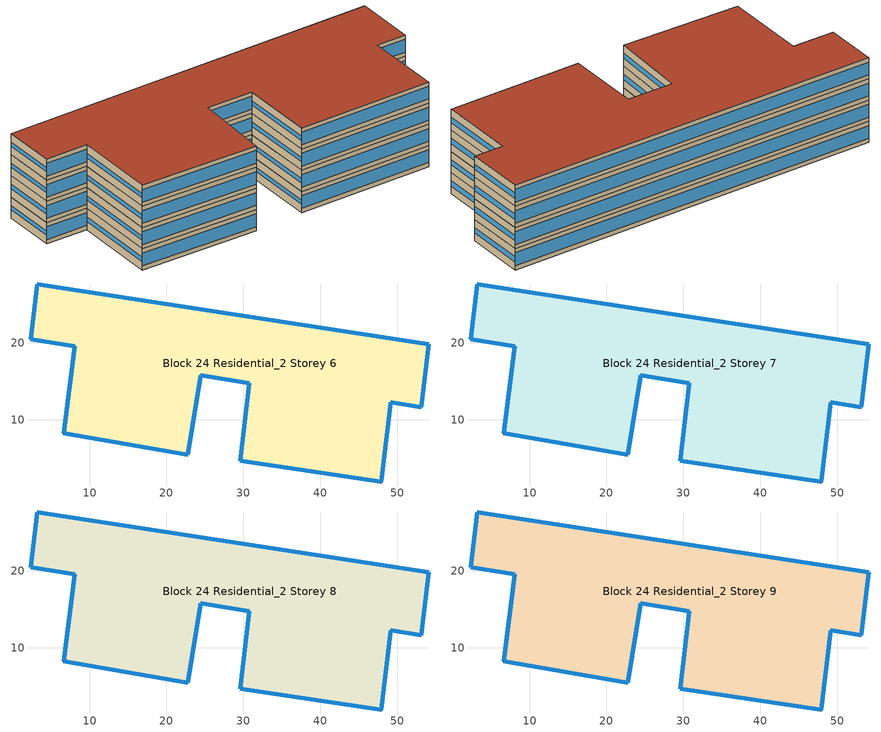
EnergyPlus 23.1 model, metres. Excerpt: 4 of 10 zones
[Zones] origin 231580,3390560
Block 24 Residential_2 Storey 6
 floor outside (Project Floor): 54.13,19.84 53.16,11.65 49.14,12.31 47.92,1.91 29.57,4.7 30.78,14.76 24.47,15.81 22.77,5.42 6.63,8.26 8.06,19.54 2.32,20.46 3.18,27.65 z18
 wall outside (Project Wall): 3.18,27.65 2.32,20.46 8.06,19.54 6.63,8.26 22.77,5.42 24.47,15.81 30.78,14.76 29.57,4.7 47.92,1.91 49.14,12.31 53.16,11.65 54.13,19.84 3.18,27.65 z18:21
 window (Residential_west_window_construction): 3.17,27.65 2.32,20.47 / 8.06,19.54 6.63,8.27 / 30.78,14.76 29.57,4.7 z19.2:19.8
 window (Residential_south_window_construction): 2.33,20.46 8.06,19.54 / 6.63,8.26 22.77,5.42 / 24.47,15.81 30.78,14.76 / 29.58,4.69 47.91,1.91 / 49.14,12.31 53.15,11.65 z18.6:20.4
 window (Residential_east_window_construction): 22.77,5.42 24.47,15.8 / 47.92,1.91 49.14,12.3 / 53.16,11.66 54.13,19.83 z19.12:19.88
 window (Residential_north_window_construction): 54.1,19.84 3.2,27.65 z18.6:20.4
 roof outside (Project Ceiling): 47.92,1.91 49.14,12.31 53.16,11.65 54.13,19.84 3.18,27.65 2.32,20.46 8.06,19.54 6.63,8.26 22.77,5.42 24.47,15.81 30.78,14.76 29.57,4.7 z21
Block 24 Residential_2 Storey 7
 floor outside (Project Floor): 54.13,19.84 53.16,11.65 49.14,12.31 47.92,1.91 29.57,4.7 30.78,14.76 24.47,15.81 22.77,5.42 6.63,8.26 8.06,19.54 2.32,20.46 3.18,27.65 z21
 wall outside (Project Wall): 3.18,27.65 2.32,20.46 8.06,19.54 6.63,8.26 22.77,5.42 24.47,15.81 30.78,14.76 29.57,4.7 47.92,1.91 49.14,12.31 53.16,11.65 54.13,19.84 3.18,27.65 z21:24
 window (Residential_west_window_construction): 3.17,27.65 2.32,20.47 / 8.06,19.54 6.63,8.27 / 30.78,14.76 29.57,4.7 z22.2:22.8
 window (Residential_south_window_construction): 2.33,20.46 8.06,19.54 / 6.63,8.26 22.77,5.42 / 24.47,15.81 30.78,14.76 / 29.58,4.69 47.91,1.91 / 49.14,12.31 53.15,11.65 z21.6:23.4
 window (Residential_east_window_construction): 22.77,5.42 24.47,15.8 / 47.92,1.91 49.14,12.3 / 53.16,11.66 54.13,19.83 z22.12:22.88
 window (Residential_north_window_construction): 54.1,19.84 3.2,27.65 z21.6:23.4
 roof outside (Project Ceiling): 47.92,1.91 49.14,12.31 53.16,11.65 54.13,19.84 3.18,27.65 2.32,20.46 8.06,19.54 6.63,8.26 22.77,5.42 24.47,15.81 30.78,14.76 29.57,4.7 z24
Block 24 Residential_2 Storey 8
 floor outside (Project Floor): 54.13,19.84 53.16,11.65 49.14,12.31 47.92,1.91 29.57,4.7 30.78,14.76 24.47,15.81 22.77,5.42 6.63,8.26 8.06,19.54 2.32,20.46 3.18,27.65 z24
 wall outside (Project Wall): 3.18,27.65 2.32,20.46 8.06,19.54 6.63,8.26 22.77,5.42 24.47,15.81 30.78,14.76 29.57,4.7 47.92,1.91 49.14,12.31 53.16,11.65 54.13,19.84 3.18,27.65 z24:27
 window (Residential_west_window_construction): 3.17,27.65 2.32,20.47 / 8.06,19.54 6.63,8.27 / 30.78,14.76 29.57,4.7 z25.2:25.8
 window (Residential_south_window_construction): 2.33,20.46 8.06,19.54 / 6.63,8.26 22.77,5.42 / 24.47,15.81 30.78,14.76 / 29.58,4.69 47.91,1.91 / 49.14,12.31 53.15,11.65 z24.6:26.4
 window (Residential_east_window_construction): 22.77,5.42 24.47,15.8 / 47.92,1.91 49.14,12.3 / 53.16,11.66 54.13,19.83 z25.12:25.88
 window (Residential_north_window_construction): 54.1,19.84 3.2,27.65 z24.6:26.4
 roof outside (Project Ceiling): 47.92,1.91 49.14,12.31 53.16,11.65 54.13,19.84 3.18,27.65 2.32,20.46 8.06,19.54 6.63,8.26 22.77,5.42 24.47,15.81 30.78,14.76 29.57,4.7 z27
Block 24 Residential_2 Storey 9
 floor outside (Project Floor): 54.13,19.84 53.16,11.65 49.14,12.31 47.92,1.91 29.57,4.7 30.78,14.76 24.47,15.81 22.77,5.42 6.63,8.26 8.06,19.54 2.32,20.46 3.18,27.65 z27
 wall outside (Project Wall): 3.18,27.65 2.32,20.46 8.06,19.54 6.63,8.26 22.77,5.42 24.47,15.81 30.78,14.76 29.57,4.7 47.92,1.91 49.14,12.31 53.16,11.65 54.13,19.84 3.18,27.65 z27:30
 window (Residential_west_window_construction): 3.17,27.65 2.32,20.47 / 8.06,19.54 6.63,8.27 / 30.78,14.76 29.57,4.7 z28.2:28.8
 window (Residential_south_window_construction): 2.33,20.46 8.06,19.54 / 6.63,8.26 22.77,5.42 / 24.47,15.81 30.78,14.76 / 29.58,4.69 47.91,1.91 / 49.14,12.31 53.15,11.65 z27.6:29.4
 window (Residential_east_window_construction): 22.77,5.42 24.47,15.8 / 47.92,1.91 49.14,12.3 / 53.16,11.66 54.13,19.83 z28.12:28.88
 window (Residential_north_window_construction): 54.1,19.84 3.2,27.65 z27.6:29.4
 roof outside (Project Flat Roof): 47.92,1.91 49.14,12.31 53.16,11.65 54.13,19.84 3.18,27.65 2.32,20.46 8.06,19.54 6.63,8.26 22.77,5.42 24.47,15.81 30.78,14.76 29.57,4.7 z30
[Building]
Building_1: North Axis=0; Terrain=City; Loads Convergence Tolerance Value=0.04; Temperature Convergence Tolerance Value=0.4; Solar Distribution=FullExterior; Maximum Number of Warmup Days=25; Minimum Number of Warmup Days=6
[Site:Location]
CHN Design_Conditions: Latitude=30; Longitude=114; Time Zone=8; Elevation=12
[SIZINGPERIOD:DESIGNDAY] Day of Month=21; DryBulb Temperature Range Modifier Type=DefaultMultipliers; Humidity Condition Type=Wetbulb; Barometric Pressure=101181; Rain Indicator=No; Snow Indicator=No; Daylight Saving Time Indicator=No; Sky Clearness=0; Begin Environment Reset Mode=FullResetAtBeginEnvironment
Name | Month | Day Type | Maximum DryBulb Temperature | Daily DryBulb Temperature Range | Wetbulb or DewPoint at Maximum DryBulb | Wind Speed | Wind Direction | Solar Model Indicator | ASHRAE Clear Sky Optical Depth for Beam Irradiance taub | ASHRAE Clear Sky Optical Depth for Diffuse Irradiance taud
Ann Htg 99.6% Condns DB | 1 | WinterDesignDay | -10 | 0 | -4.8 | 1 | 340 | ASHRAEClearSky | 0 | 0
Ann Clg .4% Condns DB=>MWB | 7 | SummerDesignDay | 40 | 6.6 | 27.1 | 3.5 | 220 | ASHRAETau | 0.781 | 1.413
[MATERIAL]
DefaultMaterial: Roughness=Rough; Thickness=0.1; Conductivity=0.1; Density=1000; Specific Heat=1000; Thermal Absorptance=0.9; Solar Absorptance=0.7; Visible Absorptance=0.7
[WINDOWMATERIAL:SIMPLEGLAZINGSYSTEM] Solar Heat Gain Coefficient=0.4; Visible Transmittance=0.6
Name | UFactor
Residential_east_window; Residential_south_window; Residential_north_window | 2
Residential_west_window | 1.5
[CONSTRUCTION]
Project Wall; Project Floor; Project Flat Roof; Project Ceiling: DefaultMaterial
Residential_east_window_construction: Residential_east_window
Residential_south_window_construction: Residential_south_window
Residential_west_window_construction: Residential_west_window
Residential_north_window_construction: Residential_north_window
[SPACE] Ceiling Height=autocalculate; Volume=autocalculate; Floor Area=autocalculate; Space Type=Residential
Name | Zone
Block 24 Residential_2 Storey 6_space | Block 24 Residential_2 Storey 6
Block 24 Residential_2 Storey 7_space | Block 24 Residential_2 Storey 7
Block 24 Residential_2 Storey 8_space | Block 24 Residential_2 Storey 8
Block 24 Residential_2 Storey 9_space | Block 24 Residential_2 Storey 9
[SPACELIST]
Residential: Block 24 Residential_2 Storey 0_space, Block 24 Residential_2 Storey 1_space, Block 24 Residential_2 Storey 2_space, Block 24 Residential_2 Storey 3_space, Block 24 Residential_2 Storey 4_space, Block 24 Residential_2 Storey 5_space, Block 24 Residential_2 Storey 6_space, Block 24 Residential_2 Storey 7_space, Block 24 Residential_2 Storey 8_space, Block 24 Residential_2 Storey 9_space
[ZONE] Type=1; Multiplier=1; Ceiling Height=autocalculate; Volume=autocalculate; Floor Area=autocalculate; Part of Total Floor Area=Yes
Block 24 Residential_2 Storey 6; Block 24 Residential_2 Storey 7; Block 24 Residential_2 Storey 8; Block 24 Residential_2 Storey 9
[PEOPLE]
People_for_residential: Zone or ZoneList or Space or SpaceList=Residential; Number of People Schedule=SeasonalSchedule_Schedule_residential_people; Number of People Calculation Method=People/Area; People per Floor Area=0.04; Fraction Radiant=0.3; Sensible Heat Fraction=autocalculate; Activity Level Schedule=SeasonalSchedule_Schedule_residential_activity; Carbon Dioxide Generation Rate=3.82e-08; Enable ASHRAE 55 Comfort Warnings=No; Mean Radiant Temperature Calculation Type=ZoneAveraged; Clothing Insulation Calculation Method=ClothingInsulationSchedule; Cold Stress Temperature Threshold=15.56; Heat Stress Temperature Threshold=30
[LIGHTS]
Light_for_residential: Zone or ZoneList or Space or SpaceList=Residential; Schedule=SeasonalSchedule_residential_lighting; Design Level Calculation Method=Watts/Area; Watts per Zone Floor Area=5; Return Air Fraction=0; Fraction Radiant=0.32; Fraction Visible=0.25; Fraction Replaceable=1; EndUse Subcategory=General; Return Air Fraction Calculated from Plenum Temperature=No; Return Air Fraction Function of Plenum Temperature Coefficient 1=0; Return Air Fraction Function of Plenum Temperature Coefficient 2=0
[ELECTRICEQUIPMENT]
Equipment_for_residential: Zone or ZoneList or Space or SpaceList=Residential; Schedule=SeasonalSchedule_Schedule_residential_equipment; Design Level Calculation Method=Watts/Area; Watts per Zone Floor Area=3.8; Fraction Latent=0; Fraction Radiant=0; Fraction Lost=0; EndUse Subcategory=Electric Equipment
[DAYLIGHTING:CONTROLS] Illuminance Setpoint at Reference Point 1=300
Name | Zone or Space | Glare Calculation Daylighting Reference Point | Daylighting Reference Point 1
Dlight_Block 24 Residential_2 Storey 6 | Block 24 Residential_2 Storey 6 | Rpoint_Block 24 Residential_2 Storey 6 | Rpoint_Block 24 Residential_2 Storey 6
Dlight_Block 24 Residential_2 Storey 7 | Block 24 Residential_2 Storey 7 | Rpoint_Block 24 Residential_2 Storey 7 | Rpoint_Block 24 Residential_2 Storey 7
Dlight_Block 24 Residential_2 Storey 8 | Block 24 Residential_2 Storey 8 | Rpoint_Block 24 Residential_2 Storey 8 | Rpoint_Block 24 Residential_2 Storey 8
Dlight_Block 24 Residential_2 Storey 9 | Block 24 Residential_2 Storey 9 | Rpoint_Block 24 Residential_2 Storey 9 | Rpoint_Block 24 Residential_2 Storey 9
[HVACTEMPLATE:ZONE:IDEALLOADSAIRSYSTEM] Template Thermostat=Thermostat_for_residential; Maximum Heating Supply Air Temperature=50; Minimum Cooling Supply Air Temperature=13; Maximum Heating Supply Air Humidity Ratio=0.0156; Minimum Cooling Supply Air Humidity Ratio=0.0077; Heating Limit=NoLimit; Cooling Limit=NoLimit; Dehumidification Control Type=ConstantSensibleHeatRatio; Cooling Sensible Heat Ratio=0.7; Dehumidification Setpoint=60; Humidification Control Type=None; Humidification Setpoint=30; Outdoor Air Method=DetailedSpecification; Outdoor Air Flow Rate per Person=0.00944; Outdoor Air Flow Rate per Zone Floor Area=0; Outdoor Air Flow Rate per Zone=0; Design Specification Outdoor Air Object=Ventilation_for_residential; Demand Controlled Ventilation Type=None; Outdoor Air Economizer Type=NoEconomizer; Heat Recovery Type=None; Sensible Heat Recovery Effectiveness=0.7; Latent Heat Recovery Effectiveness=0.65
Block 24 Residential_2 Storey 6; Block 24 Residential_2 Storey 7; Block 24 Residential_2 Storey 8; Block 24 Residential_2 Storey 9
[DESIGNSPECIFICATION:OUTDOORAIR]
Ventilation_for_residential: Outdoor Air Method=Flow/Person; Outdoor Air Flow per Person=0.00833333; Outdoor Air Flow per Zone Floor Area=0; Outdoor Air Flow per Zone=0; Outdoor Air Flow Air Changes per Hour=0
[SCHEDULE:DAY:HOURLY]
Schedule_residential_lighting_weekday_hourly; Schedule_residential_lighting_holiday_hourly: 0.1, 0.1, 0.1, 0.1, 0.1, 0.8, 0.5, 0, 0, 0, 0, 0, 0, 0, 0, 0, 0, 0, 1, 1, 1, 1, 0.1, 0.1
Schedule_residential_equipment_weekday_hourly: 0.2, 0.2, 0.2, 0.2, 0.2, 0.2, 0.8, 0.8, 0.6, 0.6, 0.8, 0.8, 0.8, 0.5, 0.5, 0.5, 0.6, 0.9, 0.9, 0.9, 0.9, 0.9, 0.2, 0.2
Schedule_residential_equipment_holiday_hourly: 0.2, 0.2, 0.2, 0.2, 0.2, 0.2, 0.75, 1, 0.5, 0.3, 0.5, 0.8, 0.5, 0.25, 0.25, 0.25, 0.25, 0.5, 0.9, 0.8, 0.75, 0.5, 0.2, 0.2
Schedule_residential_people_weekday_hourly: 1, 1, 1, 1, 1, 1, 0.5, 0.5, 0, 0, 0, 0, 0, 0, 0, 0, 0, 0, 0, 0, 0.5, 1, 1, 1
Schedule_residential_people_holiday_hourly: 0.5, 0.5, 0.5, 0.5, 0.5, 0.5, 0.5, 0.5, 0.5, 0.5, 0.5, 0.5, 0.5, 0.5, 0.5, 0.5, 0.5, 0.5, 0.5, 0.5, 0.5, 0.5, 0.5, 0.5
Schedule_residential_activity_weekday_hourly; Schedule_residential_activity_holiday_hourly: 108, 108, 108, 108, 108, 108, 108, 108, 108, 108, 108, 108, 108, 108, 108, 108, 108, 108, 108, 108, 108, 108, 108, 108
[SCHEDULE:WEEK:DAILY]
Schedule_residential_lighting_weekly: Schedule_residential_lighting_holiday_hourly, Schedule_residential_lighting_weekday_hourly, Schedule_residential_lighting_weekday_hourly, Schedule_residential_lighting_weekday_hourly, Schedule_residential_lighting_weekday_hourly, Schedule_residential_lighting_weekday_hourly, Schedule_residential_lighting_holiday_hourly, Schedule_residential_lighting_holiday_hourly, Schedule_residential_lighting_weekday_hourly, Schedule_residential_lighting_weekday_hourly, Schedule_residential_lighting_holiday_hourly, Schedule_residential_lighting_holiday_hourly
Schedule_residential_equipment_weekly: Schedule_residential_equipment_holiday_hourly, Schedule_residential_equipment_weekday_hourly, Schedule_residential_equipment_weekday_hourly, Schedule_residential_equipment_weekday_hourly, Schedule_residential_equipment_weekday_hourly, Schedule_residential_equipment_weekday_hourly, Schedule_residential_equipment_holiday_hourly, Schedule_residential_equipment_holiday_hourly, Schedule_residential_equipment_weekday_hourly, Schedule_residential_equipment_weekday_hourly, Schedule_residential_equipment_holiday_hourly, Schedule_residential_equipment_holiday_hourly
Schedule_residential_people_weekly: Schedule_residential_people_holiday_hourly, Schedule_residential_people_weekday_hourly, Schedule_residential_people_weekday_hourly, Schedule_residential_people_weekday_hourly, Schedule_residential_people_weekday_hourly, Schedule_residential_people_weekday_hourly, Schedule_residential_people_holiday_hourly, Schedule_residential_people_holiday_hourly, Schedule_residential_people_weekday_hourly, Schedule_residential_people_weekday_hourly, Schedule_residential_people_holiday_hourly, Schedule_residential_people_holiday_hourly
Schedule_residential_activity_weekly: Schedule_residential_activity_holiday_hourly, Schedule_residential_activity_weekday_hourly, Schedule_residential_activity_weekday_hourly, Schedule_residential_activity_weekday_hourly, Schedule_residential_activity_weekday_hourly, Schedule_residential_activity_weekday_hourly, Schedule_residential_activity_holiday_hourly, Schedule_residential_activity_holiday_hourly, Schedule_residential_activity_weekday_hourly, Schedule_residential_activity_weekday_hourly, Schedule_residential_activity_holiday_hourly, Schedule_residential_activity_holiday_hourly
[SCHEDULE:YEAR]
SeasonalSchedule_residential_lighting: Schedule_residential_lighting_weekly, 1, 1, 12, 31
SeasonalSchedule_Schedule_residential_equipment: Schedule_residential_equipment_weekly, 1, 1, 12, 31
SeasonalSchedule_Schedule_residential_people: Schedule_residential_people_weekly, 1, 1, 12, 31
SeasonalSchedule_Schedule_residential_activity: Schedule_residential_activity_weekly, 1, 1, 12, 31
